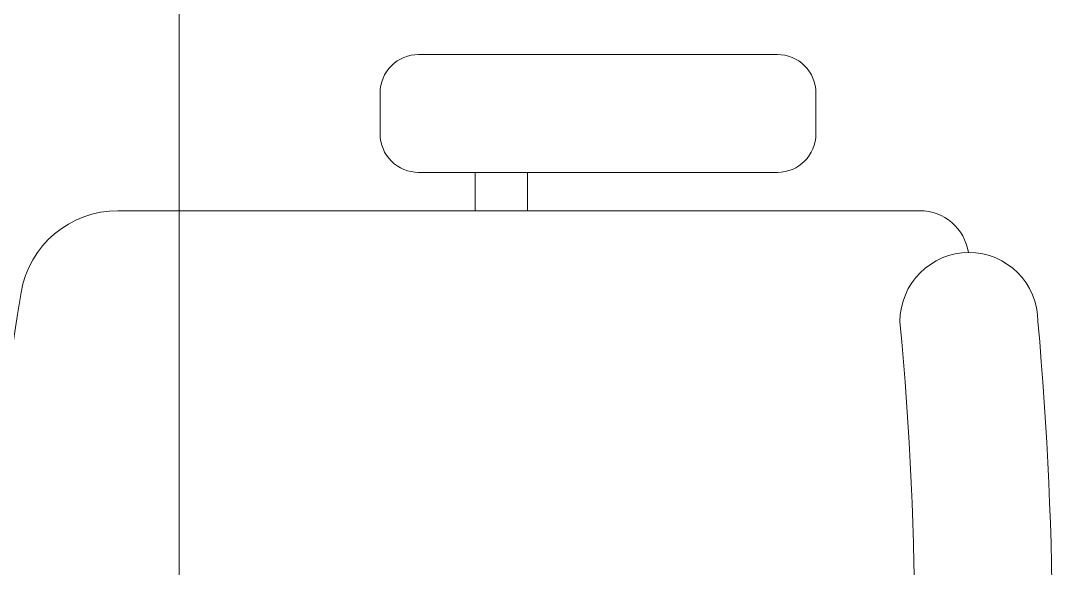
# Model space of a CAD drawing. Extents: x -234346 to 58427, y -132654 to -82394.
# Drawn here: x -46313 to -45786, y -96090 to -95812 of the extents above; entities that cross this region are included whole.
import ezdxf

# ---------------------------------------------------------------- set-up
doc = ezdxf.new("R2010")
doc.units = 0
doc.header["$LTSCALE"] = 8
doc.layers.get('0').update_dxf_attribs({"color": 9, "lineweight": 5})
doc.layers.add('72_EGR_EQP_TAG', color=9, linetype='Continuous', lineweight=5)
doc.layers.add('LOADING', color=9, linetype='Continuous', lineweight=5)

# ---------------------------------------------------------------- blocks, each defined once
blk = doc.blocks.new('GF21018-P')
for p, q in [((-0.2206958158158443, 0.4756307261486727), (-0.2206958158158443, 0.0674977280054634)), ((-0.2805980196294406, 0.3422072443699342), (-0.2598282612620899, 0.3422072443699342)), ((-0.3002131404457629, 0.322592123553612), (-0.3002131404457629, 0.1400010304266672)), ((-0.2402131404457641, 0.322592123553612), (-0.2402131404457641, 0.1400010304266708)), ((-0.2402131404457641, 0.2937232591883401), (-0.2206958158158443, 0.2937232591883365)), ((-0.2402131404457641, 0.2670847420663591), (-0.2206958158158443, 0.2670847420663591)), ((-0.2805980196294406, 0.1203859096103415), (-0.2598282612620899, 0.120385909610345))]:
    blk.add_line(p, q)
for centre, radius, start, end in [((-0.0001010474000793, -0.5294775460345988), 1.069482816835118, 80.36711584008485, 99.63288415991525), ((-0.1706958158158436, 0.4756307261486727), 0.05, 99.63288415991494, 180), ((-0.2805980196294406, 0.322592123553612), 0.0196151208163253, 90, 180.0000000000001), ((-0.2598282612620899, 0.322592123553612), 0.0196151208163253, 359.9999999999999, 90), ((-0.2805980196294406, 0.1400010304266672), 0.0196151208163253, 180.0000000000001, 270.0000000000004), ((-0.2598282612620899, 0.1400010304266708), 0.0196151208163253, 270.0000000000006, 359.9999999999999), ((-0.1642902328567111, 0.0424977280054613), 0.0351139560901341, 90.00000000000004, 270), ((-4.0174444003e-06, 1.846735474002139), 1.776735474005004, 264.6945553321505, 275.3052680112835), ((-0.1956958158158457, 0.0674977280054634), 0.025, 179.9999999999999, 261.4720758531367), ((-3.2405935642e-06, 1.831363171438854), 1.831363171441721, 264.8532206013883, 275.1469821681523)]:
    blk.add_arc(centre, radius, start, end)
blk = doc.blocks.new('1stF')
at = {"layer": 'LOADING', "color": 9}
blk.add_line((-46232.77931699803, -94902.61304256908, -5.889674455916705e-07), (-46232.77931699803, -96803.5137885689, -5.889674455916705e-07), dxfattribs=at)
at = {"layer": 'LOADING', "color": 9, "extrusion": (7.774263848676225e-06, 2.240207019314477e-05, 0.9999999997188542), "xscale": -1000, "yscale": 1000.000000000001, "zscale": 1000, "rotation": 90.00141075505213}
blk.add_blockref('GF21018-P', (-45788.30176166461, -96129.0402751142, -2.50174857722233), dxfattribs=at)

msp = doc.modelspace()

# ---------------------------------------------------------------- block references
at = {"layer": '72_EGR_EQP_TAG'}
msp.add_blockref('1stF', (0, 0), dxfattribs=at)

doc.saveas('drawing.dxf')
